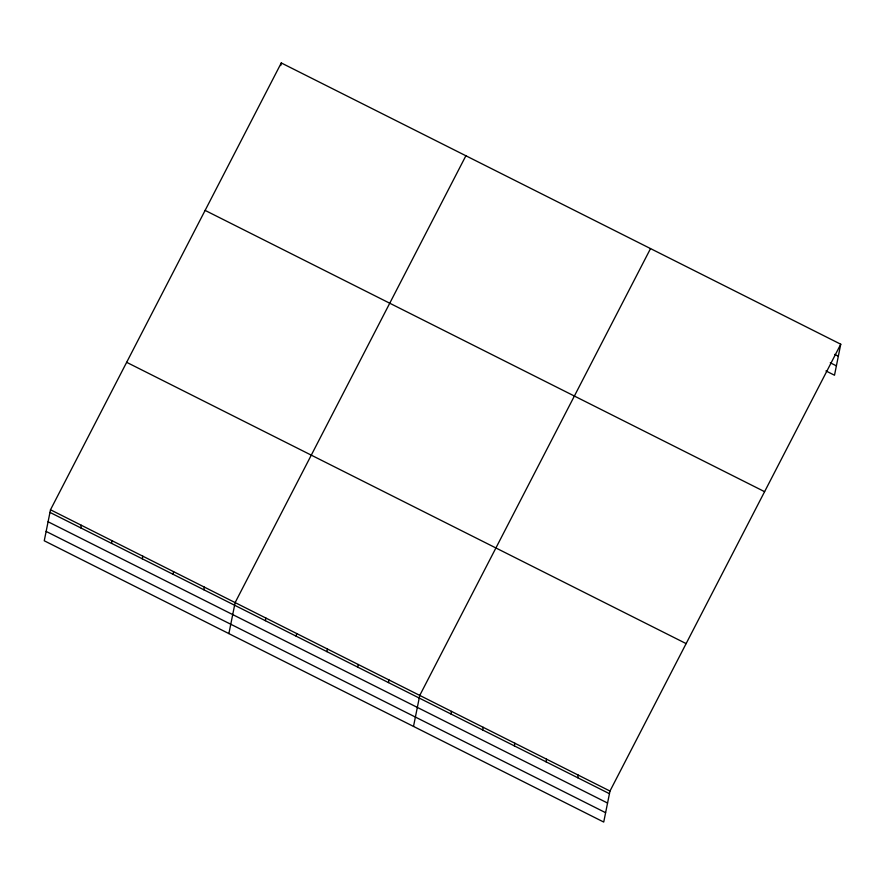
<?xml version="1.0" encoding="UTF-8"?>
<svg xmlns="http://www.w3.org/2000/svg" width="885" height="885" viewBox="0 0 885 885"><rect width="100%" height="100%" fill="white"/><g stroke="black" fill="none" stroke-linecap="round" stroke-linejoin="round"><path stroke-width="1.33" d="M50.5 509.771L44.25 540.779L603.725 822.054L609.975 791.057L840.75 344.221L281.275 62.946L50.5 509.771L609.975 791.057M80.745 527.88L81.276 525.247M111.51 543.346L112.041 540.713M142.286 558.811L142.817 556.189M173.062 574.288L173.582 571.655M280.744 65.567L281.275 62.946M203.827 589.753L204.358 587.131M228.883 633.605L235.133 602.596L465.897 155.76M265.367 620.695L265.898 618.073M296.143 636.171L296.674 633.538M326.908 651.637L327.439 649.004M357.684 667.113L358.215 664.48M388.46 682.578L388.991 679.945M413.505 726.419L419.755 695.422L650.53 248.585M450.93 713.985L451.461 711.363M482.635 729.926L483.166 727.304M514.34 745.867L514.871 743.234M546.045 761.808L546.576 759.175M577.75 777.749L578.281 775.116M840.75 344.221L834.5 375.229L825.959 370.937M834.677 354.376L838.327 356.212M830.285 362.795L836.391 365.859M205.121 210.398L764.596 491.673M126.655 362.319L686.129 643.605M49.969 512.404L609.444 793.69M48.078 521.763L607.564 803.049M46.142 531.42L605.617 812.695"/></g></svg>
